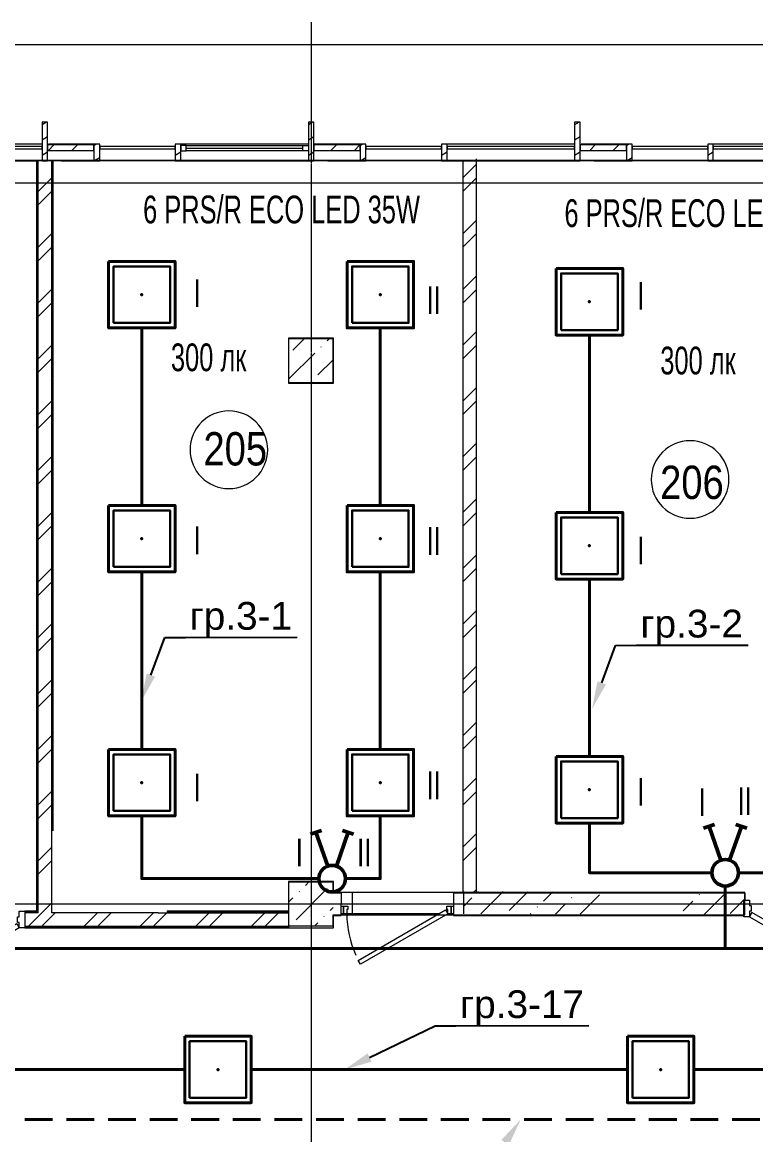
# Model space of a CAD drawing. Header units: metres. Extents: x 19799 to 227756, y -64119 to 286334.
# Drawn here: x 39459 to 46070, y -49366 to -39336 of the extents above; entities that cross this region are included whole.
import ezdxf
from ezdxf import colors
from ezdxf.entities.mleader import LeaderData, LeaderLine
from ezdxf.math import Vec2, Vec3

# ---------------------------------------------------------------- set-up
doc = ezdxf.new("R2010")
doc.units = ezdxf.units.M
for name, pattern in [('ADSK_Линия сетки', [21, 12, -3, 3, -3]), ('DASHED', [0.75, 0.5, -0.25]), ('HIDDEN2', [0.1875, 0.125, -0.0625])]:
    doc.linetypes.add(name, pattern=pattern)
for name, color, linetype, lineweight in [('A-AREA-IDEN', 7, 'Continuous', 9), ('A-DETL-MBND', 7, 'Continuous', 5), ('A-DETL-THIN', 7, 'Continuous', 5), ('A-DOOR', 7, 'Continuous', 5), ('A-DOOR-FRAM', 7, 'Continuous', 13), ('A-FLOR', 7, 'Continuous', 5), ('A-GLAZ', 7, 'Continuous', 5), ('A-GLAZ-CURT', 7, 'Continuous', 5), ('A-GLAZ-CWMG', 7, 'Continuous', 5), ('A-WALL', 7, 'Continuous', 5), ('A-WALL-PATT', 7, 'Continuous', 18), ('I-WALL', 7, 'Continuous', 5), ('nadpisi', 84, 'Continuous', 13), ('S-COLS', 7, 'Continuous', 5), ('S-GRID', 7, 'Continuous', 9), ('ав осв', 1, 'HIDDEN2', 40), ('раб осв', 7, 'Continuous', 40), ('ЭЛ', 250, 'Continuous', 50), ('ЭЛ.освещ.', 150, 'Continuous', 50), ('ЭЛ.сети', 5, 'Continuous', 100)]:
    doc.layers.add(name, color=color, linetype=linetype, lineweight=lineweight)
doc.styles.add('Arial', font='ARIALN.TTF', dxfattribs={"width": 0.8, "height": 2.5})
doc.styles.add('GOST Common_I_1', font='ARIALN.TTF', dxfattribs={"height": 300})
doc.styles.add('ISOPEUR', font='ARIALN.TTF')
pattern_1 = [(45, (0, 0), (84.19025, 308.69666), [396.875, -79.375, 3.353, -76.022])]
pattern_2 = [(45, (0, 0), (-251.4472, 251.4472), []), (45, (0, 381), (-251.4472, 251.4472), [])]
pattern_3 = [(45, (0, 0), (-106.066, 106.066), [])]
pattern_4 = [(30, (0, 0), (-60, 103.92305), [])]
pattern_5 = [(0, (0, 0), (812.8, 203.2), [33.528, -576.072, 33.528, -576.072, -3251.2]), (0, (0, 0), (812.8, 203.2), [-1219.2, 33.528, -1185.672, 33.528, -576.072, -1422.4]), (0, (0, 0), (812.8, 203.2), [-3048, 33.528, -372.872, 33.528, -982.472]), (120, (304.8, 101.6), (-582.37636, 602.30545), [33.528, -576.072, 33.528, -576.072, -3251.2]), (120, (304.8, 101.6), (-582.37636, 602.30545), [-1219.2, 33.528, -1185.672, 33.528, -576.072, -1422.4]), (120, (304.8, 101.6), (-582.37636, 602.30545), [-3048, 33.528, -372.872, 33.528, -982.472]), (240, (406.4, 508), (-230.42364, -805.50545), [33.528, -576.072, 33.528, -576.072, -3251.2]), (240, (406.4, 508), (-230.42364, -805.50545), [-1219.2, 33.528, -1185.672, 33.528, -576.072, -1422.4]), (240, (406.4, 508), (-230.42364, -805.50545), [-3048, 33.528, -372.872, 33.528, -982.472])]

# ---------------------------------------------------------------- blocks, each defined once
blk = doc.blocks.new('КДП АПК - КР_rvt-1-2 этаж')
at = {"layer": 'A-WALL-PATT', "lineweight": 5}
h = blk.add_hatch(dxfattribs=at)
h.set_pattern_fill('FP_137', color=256, style=0, pattern_type=2)
h.set_pattern_definition([(45, (1612.84, 0), (84.19025, 308.69666), [396.875, -79.375, 3.353, -76.022])])
h.paths.add_polyline_path([(47375, -46746), (47859, -46746), (47859, -46546), (47375, -46546)])
h.paths.add_polyline_path([(45418, -46543), (45418, -46743), (45975, -46746), (45975, -46546)])
h.paths.add_polyline_path([(44669, -46740), (44669, -46540), (43438, -46536), (43438, -46736)])
at = {"layer": 'S-COLS', "lineweight": 5}
h = blk.add_hatch(dxfattribs=at)
h.set_pattern_fill('FP_137', color=256, style=0, pattern_type=2)
h.set_pattern_definition(pattern_1)
h.paths.add_polyline_path([(41863, -41946), (42263, -41946), (42263, -41546), (41863, -41546)], flags=0)
h = blk.add_hatch(dxfattribs=at)
h.set_pattern_fill('FP_137', color=256, style=0, pattern_type=2)
h.set_pattern_definition(pattern_1)
h.paths.add_polyline_path([(42263, -46846), (42263, -46446), (41863, -46446), (41863, -46846)], flags=0)
at = {"layer": 'A-FLOR', "lineweight": 5}
blk.add_line((56645, -39946), (32463, -39946), dxfattribs=at)
at = {"layer": 'I-WALL', "lineweight": 5}
for p, q in [((43438, -46536), (43438, -46736)), ((45975, -46546), (42263, -46546)), ((42438, -46736), (42438, -46546)), ((45975, -46746), (45975, -46546)), ((42263, -46746), (45975, -46746))]:
    blk.add_line(p, q, dxfattribs=at)
at = {"layer": 'S-COLS', "lineweight": 5}
for p, q in [((42263, -41546), (41863, -41546)), ((41863, -41546), (41863, -41946)), ((42263, -41946), (42263, -41546)), ((41863, -41946), (42263, -41946)), ((42263, -46446), (41863, -46446)), ((41863, -46446), (41863, -46846)), ((42263, -46546), (42263, -46446)), ((42263, -46846), (42263, -46746)), ((41863, -46846), (42263, -46846))]:
    blk.add_line(p, q, dxfattribs=at)
blk = doc.blocks.new('Дверь-ВНУТРЕННЯЯ - ДГ 21-14-1577430-2 этаж')
at = {"layer": 'A-DOOR', "lineweight": 13}
for p, q in [((-633, -42), (-655, -81)), ((-655, -81), (-88, -409)), ((-65, -370), (-633, -42)), ((65, -370), (632, -42)), ((655, -81), (88, -409)), ((632, -42), (655, -81)), ((-88, -409), (-65, -370)), ((88, -409), (65, -370))]:
    blk.add_line(p, q, dxfattribs=at)
at = {"layer": 'A-DOOR'}
for centre, start, end in [((-655, -81), 330, 360), ((655, -81), 180, 210)]:
    blk.add_arc(centre, 655, start, end, dxfattribs=at)
at = {"layer": 'A-DOOR-FRAM'}
for p, q in [((-705, 69), (-655, 69)), ((-705, -81), (-705, 69)), ((-655, 69), (-655, 19)), ((-655, 19), (-639, 19)), ((-639, 19), (-639, -32)), ((639, 19), (655, 19)), ((639, -32), (639, 19)), ((655, 69), (705, 69)), ((655, 19), (655, 69)), ((705, 69), (705, -81)), ((-655, -81), (-705, -81)), ((-655, -32), (-655, -81)), ((-639, -32), (-655, -32)), ((655, -32), (639, -32)), ((655, -81), (655, -32)), ((705, -81), (655, -81))]:
    blk.add_line(p, q, dxfattribs=at)
blk = doc.blocks.new('Системная панель - С остеклением-1635145-2 этаж')
at = {"layer": 'A-GLAZ-CURT', "lineweight": 13}
for p, q in [((575, 10), (-575, 10)), ((-575, 10), (-575, -10)), ((575, -10), (575, 10)), ((-575, -10), (575, -10))]:
    blk.add_line(p, q, dxfattribs=at)
blk = doc.blocks.new('M_Тент витража777 - M_Тент витража одинарное справо-2392832-2 этаж')
at = {"layer": 'A-GLAZ', "lineweight": 13}
for p, q in [((-525, 20), (-575, 20)), ((-575, 20), (-575, -30)), ((-575, -30), (-575, 20)), ((-525, -30), (-525, 20)), ((525, -30), (525, 20)), ((525, 20), (575, 20)), ((575, 20), (575, -30)), ((575, 20), (575, -30)), ((-575, -30), (-525, -30)), ((-525, -4.6), (525, -4.6)), ((575, -30), (525, -30))]:
    blk.add_line(p, q, dxfattribs=at)
at = {"layer": 'A-GLAZ'}
for p, q in [((-525, 20), (525, 20)), ((525, -30), (-525, -30))]:
    blk.add_line(p, q, dxfattribs=at)
blk = doc.blocks.new('Прямоугольный импост - 50 x 150мм-V3-2 этаж')
at = {"layer": 'A-DETL-MBND'}
for p, q in [((39638, -40436), (38488, -40436)), ((38488, -40586), (39588, -40586))]:
    blk.add_line(p, q, dxfattribs=at)
blk = doc.blocks.new('Прямоугольный импост - 50 x 150мм-1003911-2 этаж')
at = {"layer": 'A-DETL-MBND'}
for p, q in [((34838, -40436), (33688, -40436)), ((33688, -40586), (34838, -40586))]:
    blk.add_line(p, q, dxfattribs=at)
blk = doc.blocks.new('Прямоугольный импост - 50 x 450мм-V7-2 этаж')
at = {"layer": 'A-GLAZ-CWMG'}
h = blk.add_hatch(dxfattribs=at)
h.set_pattern_fill('FP_13', color=256, style=0, pattern_type=2)
h.set_pattern_definition([(330, (-39662.65, -40465.64), (60, 103.92305), [])])
h.paths.add_polyline_path([(-25, 120), (25, 120), (25, -230), (-25, -230)], flags=0)
at = {"layer": 'A-GLAZ-CWMG', "lineweight": 18}
for p, q in [((-25, -230), (-25, 120)), ((-25, 120), (25, 120)), ((25, 120), (25, -230)), ((25, -230), (-25, -230))]:
    blk.add_line(p, q, dxfattribs=at)
blk = doc.blocks.new('Прямоугольный импост - 50 x 150мм-V8-2 этаж')
at = {"layer": 'A-GLAZ-CWMG'}
h = blk.add_hatch(dxfattribs=at)
h.set_pattern_fill('FP_14', color=256, style=0, pattern_type=2)
h.set_pattern_definition([(330, (-40862.65, -40465.64), (60, 103.92305), [])])
h.paths.add_polyline_path([(25, 120), (25, -30), (-25, -30), (-25, 120)], flags=0)
at = {"layer": 'A-GLAZ-CWMG', "lineweight": 18}
for p, q in [((-25, -30), (-25, 120)), ((-25, 120), (25, 120)), ((25, 120), (25, -30)), ((25, -30), (-25, -30))]:
    blk.add_line(p, q, dxfattribs=at)
blk = doc.blocks.new('Прямоугольный импост - 50 x 450мм-V9-2 этаж')
at = {"layer": 'A-GLAZ-CWMG'}
h = blk.add_hatch(dxfattribs=at)
h.set_pattern_fill('FP_15', color=256, style=0, pattern_type=2)
h.set_pattern_definition([(330, (-42062.65, -40465.64), (60, 103.92305), [])])
h.paths.add_polyline_path([(-25, 120), (25, 120), (25, -230), (-25, -230)], flags=0)
at = {"layer": 'A-GLAZ-CWMG', "lineweight": 18}
for p, q in [((-25, -230), (-25, 120)), ((-25, 120), (25, 120)), ((25, 120), (25, -230)), ((25, -230), (-25, -230))]:
    blk.add_line(p, q, dxfattribs=at)
blk = doc.blocks.new('Прямоугольный импост - 50 x 150мм-V10-2 этаж')
at = {"layer": 'A-GLAZ-CWMG'}
h = blk.add_hatch(dxfattribs=at)
h.set_pattern_fill('FP_16', color=256, style=0, pattern_type=2)
h.set_pattern_definition([(330, (-43262.65, -40465.64), (60, 103.92305), [])])
h.paths.add_polyline_path([(25, 120), (25, -30), (-25, -30), (-25, 120)], flags=0)
at = {"layer": 'A-GLAZ-CWMG', "lineweight": 18}
for p, q in [((-25, -30), (-25, 120)), ((-25, 120), (25, 120)), ((25, 120), (25, -30)), ((25, -30), (-25, -30))]:
    blk.add_line(p, q, dxfattribs=at)
blk = doc.blocks.new('Прямоугольный импост - 50 x 450мм-V11-2 этаж')
at = {"layer": 'A-GLAZ-CWMG'}
h = blk.add_hatch(dxfattribs=at)
h.set_pattern_fill('FP_17', color=256, style=0, pattern_type=2)
h.set_pattern_definition([(330, (-44462.65, -40465.64), (60, 103.92305), [])])
h.paths.add_polyline_path([(-25, 120), (25, 120), (25, -230), (-25, -230)], flags=0)
at = {"layer": 'A-GLAZ-CWMG', "lineweight": 18}
for p, q in [((-25, -230), (-25, 120)), ((-25, 120), (25, 120)), ((25, 120), (25, -230)), ((25, -230), (-25, -230))]:
    blk.add_line(p, q, dxfattribs=at)
blk = doc.blocks.new('Прямоугольный импост - 50 x 150мм-V12-2 этаж')
at = {"layer": 'A-GLAZ-CWMG'}
h = blk.add_hatch(dxfattribs=at)
h.set_pattern_fill('FP_18', color=256, style=0, pattern_type=2)
h.set_pattern_definition([(330, (-45662.65, -40465.64), (60, 103.92305), [])])
h.paths.add_polyline_path([(25, 120), (25, -30), (-25, -30), (-25, 120)], flags=0)
at = {"layer": 'A-GLAZ-CWMG', "lineweight": 18}
for p, q in [((-25, -30), (-25, 120)), ((-25, 120), (25, 120)), ((25, 120), (25, -30)), ((25, -30), (-25, -30))]:
    blk.add_line(p, q, dxfattribs=at)
blk = doc.blocks.new('Системная панель - С остеклением-1637191-2 этаж')
at = {"layer": 'A-GLAZ-CURT', "lineweight": 13}
for p, q in [((36038, -40456), (35357, -40456)), ((35357, -40456), (35357, -40476)), ((35357, -40476), (36038, -40476)), ((36038, -40476), (36038, -40456))]:
    blk.add_line(p, q, dxfattribs=at)
blk = doc.blocks.new('Системная панель - Сплошная-V21-2 этаж')
at = {"layer": 'A-GLAZ-CURT'}
h = blk.add_hatch(dxfattribs=at)
h.set_pattern_fill('FP_29', color=256, style=0, pattern_type=2)
h.set_pattern_definition(pattern_3)
h.paths.add_polyline_path([(39688, -40491), (40105, -40491), (40105, -40441), (39688, -40441)], flags=0)
at = {"layer": 'A-GLAZ-CURT', "lineweight": 13}
for p, q in [((40105, -40441), (39688, -40441)), ((39688, -40441), (39688, -40491)), ((39688, -40491), (40105, -40491)), ((40105, -40491), (40105, -40441))]:
    blk.add_line(p, q, dxfattribs=at)
blk = doc.blocks.new('Системная панель - Сплошная-V22-2 этаж')
at = {"layer": 'A-GLAZ-CURT'}
h = blk.add_hatch(dxfattribs=at)
h.set_pattern_fill('FP_30', color=256, style=0, pattern_type=2)
h.set_pattern_definition(pattern_3)
h.paths.add_polyline_path([(42505, -40491), (42505, -40441), (42088, -40441), (42088, -40491)], flags=0)
at = {"layer": 'A-GLAZ-CURT', "lineweight": 13}
for p, q in [((42505, -40441), (42088, -40441)), ((42088, -40441), (42088, -40491)), ((42088, -40491), (42505, -40491)), ((42505, -40491), (42505, -40441))]:
    blk.add_line(p, q, dxfattribs=at)
blk = doc.blocks.new('Системная панель - Сплошная-V23-2 этаж')
at = {"layer": 'A-GLAZ-CURT'}
h = blk.add_hatch(dxfattribs=at)
h.set_pattern_fill('FP_27', color=256, style=0, pattern_type=2)
h.set_pattern_definition(pattern_3)
h.paths.add_polyline_path([(44488, -40491), (44905, -40491), (44905, -40441), (44488, -40441)], flags=0)
at = {"layer": 'A-GLAZ-CURT', "lineweight": 13}
for p, q in [((44905, -40441), (44488, -40441)), ((44488, -40441), (44488, -40491)), ((44488, -40491), (44905, -40491)), ((44905, -40491), (44905, -40441))]:
    blk.add_line(p, q, dxfattribs=at)
blk = doc.blocks.new('Дверь-ВНУТРЕННЯЯ - ДГ 21-14-1577472-2 этаж')
at = {"layer": 'A-DOOR', "lineweight": 13}
for p, q in [((-633, -82), (-655, -121)), ((-65, -410), (-633, -82)), ((65, -410), (632, -82)), ((632, -82), (655, -121)), ((-655, -121), (-88, -449)), ((655, -121), (88, -449)), ((-88, -449), (-65, -410)), ((88, -449), (65, -410))]:
    blk.add_line(p, q, dxfattribs=at)
at = {"layer": 'A-DOOR'}
for centre, start, end in [((-655, -121), 330, 360), ((655, -121), 180, 210)]:
    blk.add_arc(centre, 655, start, end, dxfattribs=at)
at = {"layer": 'A-DOOR-FRAM'}
for p, q in [((-705, 29), (-655, 29)), ((-705, -121), (-705, 29)), ((-655, 29), (-655, -21)), ((655, 29), (705, 29)), ((655, -21), (655, 29)), ((705, 29), (705, -121)), ((-655, -21), (-639, -21)), ((-655, -72), (-655, -121)), ((-639, -72), (-655, -72)), ((-639, -21), (-639, -72)), ((639, -21), (655, -21)), ((639, -72), (639, -21)), ((655, -72), (639, -72)), ((655, -121), (655, -72)), ((-655, -121), (-705, -121)), ((705, -121), (655, -121))]:
    blk.add_line(p, q, dxfattribs=at)
blk = doc.blocks.new('AC_Дверь_Однопольная_ДеревяннаяВнутренняя_ГОСТ6629-88 - ДГ 21-10-1263266-2 этаж')
at = {"layer": 'A-DOOR', "lineweight": 13}
for p, q in [((-455, 60), (333, 515)), ((333, 515), (353, 480)), ((353, 480), (-435, 25)), ((-435, 25), (-455, 60))]:
    blk.add_line(p, q, dxfattribs=at)
at = {"layer": 'A-DOOR', "lineweight": 18}
for p, q in [((-505, 60), (-485, 60)), ((-505, -10), (-505, 60)), ((-485, 60), (-485, -10)), ((485, 60), (505, 60)), ((485, -10), (485, 60)), ((505, 60), (505, -10)), ((-485, -10), (-505, -10)), ((505, -10), (485, -10))]:
    blk.add_line(p, q, dxfattribs=at)
at = {"layer": 'A-DOOR'}
blk.add_arc((-455, 60), 910, 0, 24.2635, dxfattribs=at)
at = {"layer": 'A-DOOR-FRAM'}
for p, q in [((-485, 60), (-455, 60)), ((-485, -10), (-485, 60)), ((-455, 60), (-455, 20)), ((-455, 20), (-445, 20)), ((-445, 20), (-445, -10)), ((445, 20), (455, 20)), ((445, -10), (445, 20)), ((455, 60), (485, 60)), ((455, 20), (455, 60)), ((485, 60), (485, -10)), ((-445, -10), (-485, -10)), ((485, -10), (445, -10))]:
    blk.add_line(p, q, dxfattribs=at)
blk = doc.blocks.new('ARS.R UNI LED')
at = {"color": 5, "lineweight": 30, "ltscale": 100}
blk.add_lwpolyline([(2913223, 2072749), (2913733, 2072749), (2913733, 2073259), (2913223, 2073259)], close=True, dxfattribs=at)
at = {"color": 0, "lineweight": 40, "ltscale": 100}
blk.add_point((2913478, 2073004), dxfattribs=at)
at = {"layer": 'ЭЛ', "color": 5, "lineweight": 40, "ltscale": 10}
blk.add_lwpolyline([(2913178, 2073304), (2913778, 2073304), (2913778, 2072704), (2913178, 2072704)], close=True, dxfattribs=at)
blk = doc.blocks.new('ПСС_Марка_помещения - Имя_2_5мм-224473-2 этаж')
at = {"layer": 'A-AREA-IDEN'}
for start, end in [(360, 180), (180, 360)]:
    blk.add_arc((-0.07, 0.04), 3.5, start, end, dxfattribs=at)
blk = doc.blocks.new('выкл. 2 клав. скрыт.')
at = {"layer": 'ЭЛ.освещ.', "color": 0, "ltscale": 100}
for p, q in [((2902361, 2044099), (2902327, 2044197)), ((2902039, 2044042), (2902344, 2044148)), ((2902039, 2043963), (2902344, 2043857)), ((2902361, 2043907), (2902327, 2043809))]:
    blk.add_line(p, q, dxfattribs=at)
blk.add_circle((2901926, 2044002), 120, dxfattribs=at)

msp = doc.modelspace()

# ---------------------------------------------------------------- hatches: boundary and pattern name
at = {"layer": 'A-GLAZ-CWMG'}
h = msp.add_hatch(dxfattribs=at)
h.set_pattern_fill('FP_31', color=256, style=0, pattern_type=2)
h.set_pattern_definition(pattern_4)
h.paths.add_polyline_path([(40105.017, -40585.6677), (40157.1109, -40585.6677), (40157.1109, -40435.6677), (40105.017, -40435.6677)], flags=0)
h = msp.add_hatch(dxfattribs=at)
h.set_pattern_fill('FP_31', color=256, style=0, pattern_type=2)
h.set_pattern_definition(pattern_4)
h.paths.add_polyline_path([(42505.017, -40585.6677), (42557.1109, -40585.6677), (42557.1109, -40435.6677), (42505.017, -40435.6677)], flags=0)
h = msp.add_hatch(dxfattribs=at)
h.set_pattern_fill('FP_31', color=256, style=0, pattern_type=2)
h.set_pattern_definition(pattern_4)
h.paths.add_polyline_path([(44905.017, -40585.6677), (44957.1109, -40585.6677), (44957.1109, -40435.6677), (44905.017, -40435.6677)], flags=0)
at = {"layer": 'A-WALL-PATT', "lineweight": 5}
h = msp.add_hatch(dxfattribs=at)
h.set_pattern_fill('FP_1', color=256, style=0, pattern_type=2)
h.set_pattern_definition([(45, (-20753.22, 183), (-251.4472, 251.4472), []), (45, (-20753.22, 564), (-251.4472, 251.4472), [])])
h.paths.add_polyline_path([(43429.4353, -47182.6443), (43549.4353, -47182.6443), (43549.4353, -40402.6677), (43429.4353, -40402.6677), (43429.4353, -46053.7998)])
h = msp.add_hatch(dxfattribs=at)
h.set_pattern_fill('FP_40', color=256, style=0, pattern_type=2)
h.set_pattern_definition(pattern_5)
h.paths.add_polyline_path([(39590.6532, -47350.6443), (39590.6532, -40585.6677), (39587.6532, -40585.6677), (39587.6532, -47350.6443)], flags=0)
h = msp.add_hatch(dxfattribs=at)
h.set_pattern_fill('FP_40', color=256, style=0, pattern_type=2)
h.set_pattern_definition(pattern_5)
h.paths.add_polyline_path([(39602.6532, -47353.6443), (39602.6532, -40585.6677), (39590.6532, -40585.6677), (39590.6532, -47353.6443)], flags=0)
h = msp.add_hatch(dxfattribs=at)
h.set_pattern_fill('FP_1', color=256, style=0, pattern_type=2)
h.set_pattern_definition(pattern_2)
h.paths.add_polyline_path([(39602.6532, -47365.6443), (39722.6532, -47365.6443), (39722.6532, -40585.6443), (39602.6532, -40585.6443), (39602.6532, -47353.6443)], flags=0)
h = msp.add_hatch(dxfattribs=at)
h.set_pattern_fill('FP_40', color=256, style=0, pattern_type=2)
h.set_pattern_definition(pattern_5)
h.paths.add_polyline_path([(39734.6532, -46625.6437), (39734.6532, -40585.6677), (39722.6532, -40585.6677), (39722.6532, -46625.6437)], flags=0)
h = msp.add_hatch(dxfattribs=at)
h.set_pattern_fill('FP_40', color=256, style=0, pattern_type=2)
h.set_pattern_definition(pattern_5)
h.paths.add_polyline_path([(39734.6532, -46625.6437), (39737.6532, -46625.6437), (39737.6532, -40585.6677), (39734.6532, -40585.6677), (39734.6532, -46236.7998)], flags=0)
h = msp.add_hatch(dxfattribs=at)
h.set_pattern_fill('FP_40', color=256, style=0, pattern_type=2)
h.set_pattern_definition(pattern_5)
h.paths.add_polyline_path([(42265.6532, -42585.6443), (42265.6532, -42182.6443), (42262.6532, -42182.6443), (42262.6532, -42585.6443)], flags=0)
h = msp.add_hatch(dxfattribs=at)
h.set_pattern_fill('FP_40', color=256, style=0, pattern_type=2)
h.set_pattern_definition(pattern_5)
h.paths.add_polyline_path([(41859.6532, -47353.6443), (41862.6532, -47353.6443), (41862.6532, -47085.6443), (41859.6532, -47085.6443), (41859.6532, -47350.6443)], flags=0)
h = msp.add_hatch(dxfattribs=at)
h.set_pattern_fill('FP_40', color=256, style=0, pattern_type=2)
h.set_pattern_definition(pattern_5)
h.paths.add_polyline_path([(42262.6532, -47185.6443), (44352.6532, -47185.6443), (44352.6532, -47182.6443), (42265.6532, -47182.6443)], flags=0)
h.paths.add_polyline_path([(47482.8735, -47185.6443), (47862.6532, -47185.6443), (47859.6532, -47182.6443), (45762.6532, -47182.6443), (45762.6532, -47185.6443)], flags=0)
h = msp.add_hatch(dxfattribs=at)
h.set_pattern_fill('FP_1', color=256, style=0, pattern_type=2)
h.set_pattern_definition(pattern_2)
h.paths.add_polyline_path([(38072.6532, -47485.6443), (38072.6532, -47365.6443), (36262.6532, -47365.6443), (36262.6532, -47485.6443), (37185.8086, -47485.6443)], flags=0)
h.paths.add_polyline_path([(41862.6532, -47485.6443), (41862.6532, -47365.6443), (39482.6532, -47365.6443), (39482.6532, -47485.6443), (41819.4878, -47485.6443)], flags=0)
h = msp.add_hatch(dxfattribs=at)
h.set_pattern_fill('FP_40', color=256, style=0, pattern_type=2)
h.set_pattern_definition(pattern_5)
h.paths.add_polyline_path([(47482.8735, -47388.6443), (47859.6532, -47388.6443), (47862.6532, -47385.6443), (45762.6532, -47385.6443), (45762.6532, -47388.6443)], flags=0)
h.paths.add_polyline_path([(42265.6532, -47388.6443), (44352.6532, -47388.6443), (44352.6532, -47385.6443), (42262.6532, -47385.6443)], flags=0)
h = msp.add_hatch(dxfattribs=at)
h.set_pattern_fill('FP_40', color=256, style=0, pattern_type=2)
h.set_pattern_definition(pattern_5)
h.paths.add_polyline_path([(41862.6532, -47497.6443), (41862.6532, -47485.6443), (39482.6532, -47485.6443), (39482.6532, -47497.6443), (41819.4878, -47497.6443)], flags=0)
h.paths.add_polyline_path([(37185.8086, -47497.6443), (38072.6532, -47497.6443), (38072.6532, -47485.6443), (36262.6532, -47485.6443), (36262.6532, -47497.6443)], flags=0)
h = msp.add_hatch(dxfattribs=at)
h.set_pattern_fill('FP_40', color=256, style=0, pattern_type=2)
h.set_pattern_definition(pattern_5)
h.paths.add_polyline_path([(41819.4878, -47500.6443), (41862.6532, -47500.6443), (41862.6532, -47497.6443), (39482.6532, -47497.6443), (39482.6532, -47500.6443), (41304.6345, -47500.6443)], flags=0)
h.paths.add_polyline_path([(38072.6532, -47500.6443), (38072.6532, -47497.6443), (36262.6532, -47497.6443), (36262.6532, -47500.6443), (37185.8086, -47500.6443)], flags=0)

# ---------------------------------------------------------------- linework, layer by layer
at = {"layer": 'A-DETL-MBND'}
msp.add_line((32462.2104, -39535.6677), (56573.2917, -39535.6677), dxfattribs=at)
at = {"layer": 'A-DETL-THIN'}
msp.add_line((39722.6532, -46705.6437), (39722.6532, -47365.6443), dxfattribs=at)
at = {"layer": 'A-FLOR', "lineweight": 18}
for p, q in [((39812.5966, -40585.6677), (39737.6532, -40585.6677)), ((40837.6532, -40585.6677), (40157.1109, -40585.6677)), ((42212.5966, -40585.6677), (42087.6532, -40585.6677)), ((43237.6532, -40585.6677), (42557.1109, -40585.6677)), ((44612.5966, -40585.6677), (44487.6532, -40585.6677)), ((45637.6532, -40585.6677), (44957.1109, -40585.6677)), ((45468.1606, -47185.0329), (45947.6532, -47185.0329)), ((45962.4967, -47185.6443), (45972.4967, -47185.6443)), ((45972.4967, -47185.6443), (45972.4967, -47250.6443)), ((42384.7735, -47373.6443), (43214.7735, -47373.6443)), ((43214.7735, -47373.6443), (42384.7735, -47373.6443)), ((46012.4967, -47385.6443), (46021.1569, -47385.6443))]:
    msp.add_line(p, q, dxfattribs=at)
at = {"layer": 'A-GLAZ-CWMG'}
for p, q in [((40105.017, -40435.6677), (39695.6284, -40435.6677)), ((42505.017, -40435.6677), (42087.6532, -40435.6677)), ((44905.017, -40435.6677), (44495.6284, -40435.6677)), ((39812.5966, -40585.6677), (40105.017, -40585.6677)), ((42212.5966, -40585.6677), (42505.017, -40585.6677)), ((44612.5966, -40585.6677), (44905.017, -40585.6677))]:
    msp.add_line(p, q, dxfattribs=at)
at = {"layer": 'A-GLAZ-CWMG', "lineweight": 18}
for p, q in [((40105.017, -40435.6677), (40105.017, -40585.6677)), ((40157.1109, -40435.6677), (40105.017, -40435.6677)), ((40157.1109, -40585.6677), (40157.1109, -40435.6677)), ((42505.017, -40435.6677), (42505.017, -40585.6677)), ((42557.1109, -40435.6677), (42505.017, -40435.6677)), ((42557.1109, -40585.6677), (42557.1109, -40435.6677)), ((44905.017, -40435.6677), (44905.017, -40585.6677)), ((44957.1109, -40435.6677), (44905.017, -40435.6677)), ((44957.1109, -40585.6677), (44957.1109, -40435.6677)), ((40105.017, -40585.6677), (40157.1109, -40585.6677)), ((42505.017, -40585.6677), (42557.1109, -40585.6677)), ((44905.017, -40585.6677), (44957.1109, -40585.6677))]:
    msp.add_line(p, q, dxfattribs=at)
at = {"layer": 'A-WALL', "lineweight": 18}
for p, q in [((39602.6532, -40585.6677), (39587.6532, -40585.6677)), ((39587.6532, -40585.6677), (39587.6532, -47350.6443)), ((39722.6532, -40585.6443), (39602.6532, -40585.6443)), ((39737.6532, -40585.6677), (39722.6532, -40585.6677)), ((39737.6532, -46622.6437), (39737.6532, -40585.6677)), ((42265.6532, -42182.6443), (41859.6532, -42182.6443)), ((41859.6532, -42182.6443), (41859.6532, -42588.6443)), ((41862.6532, -42185.6443), (42262.6532, -42185.6443)), ((41862.6532, -42585.6443), (41862.6532, -42185.6443)), ((42262.6532, -42185.6443), (42262.6532, -42585.6443)), ((42265.6532, -42588.6443), (42265.6532, -42182.6443)), ((41859.6532, -42588.6443), (42265.6532, -42588.6443)), ((42262.6532, -42585.6443), (41862.6532, -42585.6443)), ((42265.6532, -47082.6443), (41859.6532, -47082.6443)), ((41859.6532, -47082.6443), (41859.6532, -47350.6443)), ((41862.6532, -47085.6443), (42262.6532, -47085.6443)), ((41862.6532, -47500.6443), (41862.6532, -47085.6443)), ((42262.6532, -47085.6443), (42262.6532, -47185.6443)), ((42265.6532, -47182.6443), (42265.6532, -47082.6443)), ((42262.6532, -47185.6443), (42335.5707, -47185.6443)), ((42335.5825, -47182.6443), (42265.6532, -47182.6443)), ((42334.7735, -47388.6443), (42335.5825, -47182.6443)), ((43344.7735, -47182.6443), (43344.7735, -47388.6443)), ((44658.1606, -47182.6443), (43344.7735, -47182.6443)), ((43344.7735, -47185.6443), (44658.1606, -47185.6443)), ((45962.4967, -47182.6443), (44658.1606, -47182.6443)), ((44658.1606, -47185.6443), (45962.4967, -47185.6443)), ((45947.6532, -47182.0329), (45947.6532, -47185.0329)), ((45962.4967, -47185.6443), (45962.4967, -47182.6443)), ((39587.6532, -47350.6443), (39482.6532, -47350.6443)), ((40682.8542, -47365.6443), (39722.6532, -47365.6443)), ((40765.8542, -47365.6443), (40762.8542, -47365.6443)), ((41859.6532, -47350.6443), (40765.8542, -47350.6443)), ((42262.6532, -47385.6443), (42262.6532, -47485.6443)), ((42334.7853, -47385.6443), (42262.6532, -47385.6443)), ((42265.6532, -47388.6443), (42334.7735, -47388.6443)), ((42265.6532, -47500.6443), (42265.6532, -47388.6443)), ((42334.7735, -47388.6443), (42334.7735, -47373.6443)), ((43344.7735, -47373.6443), (43344.7735, -47388.6443)), ((44658.1606, -47385.6443), (43344.7735, -47385.6443)), ((43344.7735, -47388.6443), (44658.1606, -47388.6443)), ((45962.4967, -47385.6443), (44658.1606, -47385.6443)), ((44658.1606, -47388.6443), (45962.4967, -47388.6443)), ((45947.6532, -47385.0329), (45947.6532, -47388.0329)), ((39482.6532, -47500.6443), (42265.6532, -47500.6443)), ((42262.6532, -47485.6443), (41862.6532, -47485.6443))]:
    msp.add_line(p, q, dxfattribs=at)
at = {"layer": 'A-WALL'}
for p, q in [((39590.6532, -40585.6677), (39590.6532, -47353.6443)), ((39602.6532, -47365.6443), (39602.6532, -40585.6443)), ((39722.6532, -40585.6443), (39722.6532, -46705.6437)), ((39734.6532, -40585.6677), (39734.6532, -46625.6437)), ((43429.4353, -40582.6443), (43429.4353, -47182.6443)), ((43549.4353, -40566.1358), (43549.4353, -47182.6443)), ((39482.6532, -47353.6443), (39590.6532, -47353.6443)), ((39602.6532, -47365.6443), (39482.6532, -47365.6443)), ((40682.8542, -47365.6443), (41862.6532, -47365.6443)), ((40682.8542, -47365.6443), (40762.8542, -47365.6443)), ((40762.8542, -47353.6443), (41862.6532, -47353.6443)), ((39482.6532, -47485.6443), (41862.6532, -47485.6443)), ((41862.6532, -47497.6443), (39482.6532, -47497.6443))]:
    msp.add_line(p, q, dxfattribs=at)
at = {"layer": 'S-GRID', "linetype": 'ADSK_Линия сетки'}
for p, q in [((42062.6532, -39335.6443), (42062.6532, -63301.3643)), ((95007.6236, -40785.6443), (31950.4397, -40785.6443)), ((95007.6236, -47285.6443), (30597.8704, -47285.6443))]:
    msp.add_line(p, q, dxfattribs=at)
at = {"layer": 'ав осв', "linetype": 'DASHED', "lineweight": 40, "ltscale": 500}
msp.add_lwpolyline([(37232.8158, -49078.1417), (37232.8158, -49228.1417), (53192.8158, -49228.1417), (53192.8158, -49078.1417), (53192.8158, -49228.1417), (69152.8231, -49228.1417), (69152.8231, -49078.1365), (69152.8231, -49228.1417), (80972.8268, -49228.1417)], dxfattribs=at)
at = {"layer": 'раб осв', "color": 0, "lineweight": 40}
for points in [[(40536.3909, -43692.0355), (40536.3909, -42092.0355)], [(42686.5029, -43692.0355), (42686.5029, -42092.0355)], [(44570.9882, -43755.8293), (44570.9882, -42155.8293)], [(42686.5029, -44292.0355), (42686.5029, -45892.0355)], [(42131.5855, -47056.7168), (40536.3909, -47056.7168), (40536.3909, -46492.0355)], [(42371.5855, -47056.7168), (42686.5029, -47056.7168), (42686.5029, -46492.0355)], [(45674.8959, -47003.2509), (44570.7539, -47003.2509), (44570.7539, -46555.8293)], [(45914.8959, -47003.2509), (46723.3522, -47003.2509), (46721.1002, -46555.8293)], [(45794.8959, -47123.2509), (45794.8959, -47685.6443)], [(38402.6532, -47685.6443), (43712.6532, -47685.6443)], [(43712.6532, -47685.6443), (54789.0478, -47685.6443)], [(37682.8174, -48778.1516), (40922.8158, -48778.1417)], [(41522.8158, -48778.1417), (44912.8158, -48778.1417)], [(45512.8158, -48778.1417), (48902.8158, -48778.1417)]]:
    msp.add_lwpolyline(points, dxfattribs=at)

# ---------------------------------------------------------------- block references
at = {"lineweight": 5}
msp.add_blockref('КДП АПК - КР_rvt-1-2 этаж', (-3, -637), dxfattribs=at)
at = {"layer": 'A-AREA-IDEN', "color": 18, "true_color": 0x000000, "xscale": 99.99999999999993, "yscale": 99.99999999999993, "zscale": 99.99999999999993}
for p in [(41328.2563, -43193.9037), (45485.2771, -43462.0722)]:
    msp.add_blockref('ПСС_Марка_помещения - Имя_2_5мм-224473-2 этаж', p, dxfattribs=at)
at = {"layer": 'A-DOOR', "color": 8, "true_color": 0x7f7f7f, "rotation": 180}
msp.add_blockref('AC_Дверь_Однопольная_ДеревяннаяВнутренняя_ГОСТ6629-88 - ДГ 21-10-1263266-2 этаж', (42839.7735, -47313.6443), dxfattribs=at)
at = {"layer": 'A-DOOR'}
for name, p in [('Дверь-ВНУТРЕННЯЯ - ДГ 21-14-1577472-2 этаж', (46667.4967, -47279.2943)), ('Дверь-ВНУТРЕННЯЯ - ДГ 21-14-1577430-2 этаж', (38777.6532, -47419.2943))]:
    msp.add_blockref(name, p, dxfattribs=at)
at = {"layer": 'A-GLAZ'}
msp.add_blockref('M_Тент витража777 - M_Тент витража одинарное справо-2392832-2 этаж', (41462.6532, -40465.6443), dxfattribs=at)
at = {"layer": 'A-GLAZ-CURT'}
for name, p in [('Системная панель - С остеклением-1635145-2 этаж', (39062.6532, -40465.6443)), ('Системная панель - Сплошная-V21-2 этаж', (0, 0)), ('Системная панель - С остеклением-1637191-2 этаж', (4800, 0)), ('Системная панель - Сплошная-V22-2 этаж', (0, 0)), ('Системная панель - С остеклением-1637191-2 этаж', (7200, 0)), ('Системная панель - С остеклением-1635145-2 этаж', (43862.6532, -40465.6443)), ('Системная панель - Сплошная-V23-2 этаж', (0, 0)), ('Системная панель - С остеклением-1637191-2 этаж', (9600, 0)), ('Системная панель - С остеклением-1635145-2 этаж', (46262.6532, -40465.6443))]:
    msp.add_blockref(name, p, dxfattribs=at)
at = {"layer": 'A-GLAZ-CWMG', "extrusion": (0, 0, -1), "rotation": 180}
for name, p in [('Прямоугольный импост - 50 x 450мм-V7-2 этаж', (-39662.6532, -40465.6443)), ('Прямоугольный импост - 50 x 450мм-V9-2 этаж', (-42062.6532, -40465.6443)), ('Прямоугольный импост - 50 x 450мм-V11-2 этаж', (-44462.6532, -40465.6443)), ('Прямоугольный импост - 50 x 150мм-V8-2 этаж', (-40862.6532, -40465.6443)), ('Прямоугольный импост - 50 x 150мм-V10-2 этаж', (-43262.6532, -40465.6443)), ('Прямоугольный импост - 50 x 150мм-V12-2 этаж', (-45662.6532, -40465.6443))]:
    msp.add_blockref(name, p, dxfattribs=at)
at = {"layer": 'A-GLAZ-CWMG'}
for name, p in [('Прямоугольный импост - 50 x 150мм-V3-2 этаж', (0, 0)), ('Прямоугольный импост - 50 x 150мм-1003911-2 этаж', (7200, 0)), ('Прямоугольный импост - 50 x 150мм-1003911-2 этаж', (9600, 0)), ('Прямоугольный импост - 50 x 150мм-1003911-2 этаж', (12000, 0))]:
    msp.add_blockref(name, p, dxfattribs=at)
at = {"layer": 'раб осв', "color": 0, "lineweight": 40, "ltscale": 100}
for p in [(-2872941.3142, -2114795.5846), (-2870791.2022, -2114795.5846), (-2868906.7168, -2114859.3784), (-2872941.3142, -2116995.5846), (-2870791.2022, -2116995.5846), (-2868906.7168, -2117059.3784), (-2872941.3142, -2119195.5846), (-2870791.2022, -2119195.5846), (-2868906.7168, -2119259.3784), (-2872254.8893, -2121781.6908), (-2868264.8893, -2121781.6908)]:
    msp.add_blockref('ARS.R UNI LED', p, dxfattribs=at)
at = {"layer": 'раб осв', "color": 0, "lineweight": 40, "ltscale": 100, "rotation": 90.00000000000001}
for p in [(2086253.9922, -2948982.8134), (2089797.3027, -2948929.3475)]:
    msp.add_blockref('выкл. 2 клав. скрыт.', p, dxfattribs=at)

# ---------------------------------------------------------------- texts
at = {"layer": 'A-AREA-IDEN', "color": 18, "true_color": 0x000000, "char_height": 300, "width": 667.004, "attachment_point": 1, "style": 'GOST Common_I_1'}
for s, insert in [('205', (41092.2499, -43031.3945)), ('206', (45208.3927, -43333.6123))]:
    msp.add_mtext(s, dxfattribs=dict(at, insert=insert))
at = {"layer": 'nadpisi', "color": 7, "char_height": 250, "style": 'Arial'}
for s, insert, width, attachment_point in [('6 PRS/R ECO LED 35W ', (41796.0326, -41025.4878), 4621.568605, 5), ('6 PRS/R ECO LED 35W ', (45593.5437, -41058.3659), 4621.568605, 5), ('I', (41003.4945, -41652.6371), 130.841471, 1), ('II', (43102.6461, -41716.2042), 130.841471, 1), ('I', (45003.3899, -41676.548), 130.841471, 1), ('300 лк', (40799.1703, -42231.6266), 1402.065175, 1), ('300 лк', (45209.7107, -42260.5818), 1402.065175, 1), ('I', (41003.4945, -43881.7375), 130.841471, 1), ('II', (43102.6461, -43887.8932), 130.841471, 1), ('I', (45003.3899, -43973.8866), 130.841471, 1), ('I', (41003.4945, -46110.8388), 130.841471, 1), ('II', (43102.6461, -46090.6062), 130.841471, 1), ('I', (45003.3899, -46149.9141), 130.841471, 1), ('II', (45906.8221, -46233.6369), 130.841471, 1), ('I', (45554.4218, -46241.9252), 130.841471, 1), ('I', (41924.5395, -46696.2499), 130.841471, 1), ('II', (42477.4225, -46697.0725), 130.841471, 1)]:
    msp.add_mtext(s, dxfattribs=dict(at, insert=insert, width=width, attachment_point=attachment_point))

# ---------------------------------------------------------------- next in the draw order: leaders
at = {"layer": 'ЭЛ.сети', "color": 0, "lineweight": 5}
ml = msp.add_multileader_mtext('Standard', dxfattribs=at)
ml.set_content('{\\fArial|b0|i0|c204|p34;гр.3-1}', style='ISOPEUR')
ml.set_leader_properties()
ml.build(insert=Vec2(0, 0))
ml.multileader.update_dxf_attribs({"text_left_attachment_type": 6, "text_right_attachment_type": 6, "dogleg_length": 100, "arrow_head_size": 250})
ctx = ml.context
ctx.base_point, ctx.char_height, ctx.arrow_head_size, ctx.landing_gap_size, ctx.plane_origin, ctx.plane_x_axis, ctx.plane_y_axis = Vec3(40930.6709, -44882.8629), 250, 250, 37.4122, Vec3(-17995.1432, -901.3811), Vec3(0.999998436, 0.0017686035), Vec3(-0.0017686035, 0.999998436)
ctx.left_attachment, ctx.right_attachment = 6, 6
notes = []
notes.append((ctx, [(0, (1, 1, 0), (40743.6104, -44883.1937), (0.999998436, 0.0017686035), 187.0608, [(0, [(40531.8226, -45455.7347)], 0, [])])]))
ctx.mtext.insert, ctx.mtext.text_direction, ctx.mtext.rotation, ctx.mtext.line_spacing_factor, ctx.mtext.flow_direction = Vec3(40967.5181, -44563.3906), Vec3(0.999998436, 0.0017686035), 0.0017686044, 0.8, 5
ctx.mtext.has_bg_fill, ctx.mtext.bg_color, ctx.mtext.bg_scale_factor, ctx.mtext.bg_transparency, ctx.mtext.use_window_bg_color = 1, -1073741824, 1, 0, 1
ml = msp.add_multileader_mtext('Standard', dxfattribs=at)
ml.set_content('{\\fArial|b0|i0|c204|p34;гр.3-2}', style='ISOPEUR')
ml.set_leader_properties()
ml.build(insert=Vec2(0, 0))
ml.multileader.update_dxf_attribs({"text_left_attachment_type": 6, "text_right_attachment_type": 6, "dogleg_length": 100, "arrow_head_size": 250})
ctx = ml.context
ctx.base_point, ctx.char_height, ctx.arrow_head_size, ctx.landing_gap_size, ctx.plane_origin, ctx.plane_x_axis, ctx.plane_y_axis = Vec3(44993.9315, -44952.9938), 250, 250, 37.4122, Vec3(-13931.8825, -971.512), Vec3(0.999998436, 0.0017686035), Vec3(-0.0017686035, 0.999998436)
ctx.left_attachment, ctx.right_attachment = 6, 6
notes.append((ctx, [(0, (1, 1, 0), (44806.871, -44953.3246), (0.999998436, 0.0017686035), 187.0608, [(0, [(44595.0832, -45525.8656)], 0, [])])]))
ctx.mtext.insert, ctx.mtext.text_direction, ctx.mtext.rotation, ctx.mtext.line_spacing_factor, ctx.mtext.flow_direction = Vec3(45030.7787, -44633.5216), Vec3(0.999998436, 0.0017686035), 0.0017686044, 0.8, 5
ctx.mtext.has_bg_fill, ctx.mtext.bg_color, ctx.mtext.bg_scale_factor, ctx.mtext.bg_transparency, ctx.mtext.use_window_bg_color = 1, -1073741824, 1, 0, 1
ml = msp.add_multileader_mtext('Standard', dxfattribs=at)
ml.set_content('{\\fArial|b0|i0|c204|p34;гр.3-17}', style='ISOPEUR')
ml.set_leader_properties()
ml.build(insert=Vec2(0, 0))
ml.multileader.update_dxf_attribs({"text_left_attachment_type": 6, "text_right_attachment_type": 6, "dogleg_length": 100, "arrow_head_size": 250})
ctx = ml.context
ctx.base_point, ctx.char_height, ctx.arrow_head_size, ctx.landing_gap_size, ctx.plane_origin, ctx.plane_x_axis, ctx.plane_y_axis = Vec3(43367.9284, -48384.0292), 250, 250, 37.4122, Vec3(-15630.0237, -7113.2174), Vec3(0.999998436, 0.0017686035), Vec3(-0.0017686035, 0.999998436)
ctx.left_attachment, ctx.right_attachment = 6, 6
notes.append((ctx, [(0, (1, 1, 0), (43180.8679, -48384.36), (0.999998436, 0.0017686035), 187.0608, [(0, [(42365.0178, -48778.1417)], 0, [])])]))
ctx.mtext.insert, ctx.mtext.text_direction, ctx.mtext.rotation, ctx.mtext.line_spacing_factor, ctx.mtext.flow_direction = Vec3(43404.7756, -48064.557), Vec3(0.999998436, 0.0017686035), 0.0017686044, 0.8, 5
ctx.mtext.has_bg_fill, ctx.mtext.bg_color, ctx.mtext.bg_scale_factor, ctx.mtext.bg_transparency, ctx.mtext.use_window_bg_color = 1, -1073741824, 1, 0, 1
ml = msp.add_multileader_mtext('Standard', dxfattribs=at)
ml.set_content('{\\fArial|b0|i0|c204|p34;\\C1;гр.А1-5}', style='ISOPEUR')
ml.set_leader_properties(color=1)
ml.build(insert=Vec2(0, 0))
ml.multileader.update_dxf_attribs({"text_left_attachment_type": 6, "text_right_attachment_type": 6, "dogleg_length": 100, "arrow_head_size": 250})
ctx = ml.context
ctx.base_point, ctx.char_height, ctx.arrow_head_size, ctx.landing_gap_size, ctx.plane_origin, ctx.plane_x_axis, ctx.plane_y_axis = Vec3(42175.8726, -49817.2027), 250, 250, 37.4122, Vec3(-21475.486, -6009.5821), Vec3(0.999998436, 0.0017686035), Vec3(-0.0017686035, 0.999998436)
ctx.left_attachment, ctx.right_attachment = 6, 6
notes.append((ctx, [(1, (1, 1, 0), (43556.9575, -49814.7601), (-0.999998436, -0.0017686035), 187.0608, [(0, [(43950.9708, -49228.1417)], 0, [])])]))
ctx.mtext.insert, ctx.mtext.text_direction, ctx.mtext.rotation, ctx.mtext.line_spacing_factor, ctx.mtext.flow_direction = Vec3(42212.7198, -49497.7305), Vec3(0.999998436, 0.0017686035), 0.0017686044, 0.8, 5
ctx.mtext.has_bg_fill, ctx.mtext.bg_color, ctx.mtext.bg_scale_factor, ctx.mtext.bg_transparency, ctx.mtext.use_window_bg_color = 1, -1073741824, 1, 0, 1
for ctx, leaders in notes:
    for number, flags, end, landing, length, lines in leaders:
        leader = LeaderData()
        leader.index, (leader.has_last_leader_line, leader.has_dogleg_vector, leader.attachment_direction) = number, flags
        leader.last_leader_point, leader.dogleg_vector, leader.dogleg_length = Vec3(end), Vec3(landing), length
        for number, points, colour, breaks in lines:
            line = LeaderLine()
            line.index, line.vertices, line.color, line.breaks = number, Vec3.list(points), colors.encode_raw_color(colour), breaks
            leader.lines.append(line)
        ctx.leaders.append(leader)

# ---------------------------------------------------------------- next in the draw order: linework, layer by layer
at = {"layer": 'раб осв', "color": 0, "lineweight": 40}
for points in [[(40536.3909, -44292.0355), (40536.3909, -45892.0355)], [(44570.9882, -44355.8293), (44570.9882, -45955.8293)]]:
    msp.add_lwpolyline(points, dxfattribs=at)

doc.saveas('drawing.dxf')
